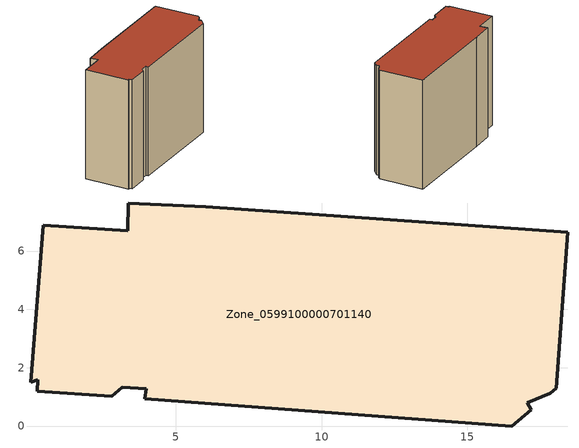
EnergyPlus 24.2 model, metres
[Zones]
Zone_0599100000701140
 floor ground (C_G): 0.25,1.2 0.25,1.59 0.02,1.51 0.44,6.89 3.34,6.69 3.37,7.65 6.03,7.52 18.43,6.64 18.04,1.29 17.84,1.12 17.06,0.8 17.18,0.56 16.51,0 3.93,0.93 3.98,1.28 3.15,1.32 2.79,1.01 z3.25
 wall outside (C_F): 3.37,7.65 3.34,6.69 0.44,6.89 0.02,1.51 0.25,1.59 0.25,1.2 2.79,1.01 3.15,1.32 3.98,1.28 3.93,0.93 16.51,0 17.18,0.56 17.06,0.8 17.84,1.12 18.04,1.29 18.43,6.64 6.03,7.52 3.37,7.65 z3.25:16.46
 roof outside (C_R): 0.25,1.59 0.25,1.2 2.79,1.01 3.15,1.32 3.98,1.28 3.93,0.93 16.51,0 17.18,0.56 17.06,0.8 17.84,1.12 18.04,1.29 18.43,6.64 6.03,7.52 3.37,7.65 3.34,6.69 0.44,6.89 0.02,1.51 z16.46
[BUILDING]
Pand.0599100000701140: North Axis=0; Terrain=City; Loads Convergence Tolerance Value=0.04; Temperature Convergence Tolerance Value=0.4; Solar Distribution=FullExterior; Maximum Number of Warmup Days=25; Minimum Number of Warmup Days=1
[Site:Location]
Rotterdam.The.Hague.AP_ZH_NLD Design_Conditions: Latitude=51.96; Longitude=4.45; Time Zone=1; Elevation=-4.5
[SITE:GROUNDTEMPERATURE:BUILDINGSURFACE]
18, 18, 18, 18, 18, 18, 18, 18, 18, 18, 18, 18
[MATERIAL] Thermal Absorptance=0.9; Solar Absorptance=0.7; Visible Absorptance=0.7
Name | Roughness | Thickness | Conductivity | Density | Specific Heat
G.TI.1946 | MediumSmooth | 0.15 | 1 | 540 | 1210
F.TI.1946 | Rough | 0.3 | 0.857143 | 1920 | 840
R.TI.1946 | MediumRough | 0.2 | 0.1 | 1500 | 1000
[CONSTRUCTION]
C_G: G.TI.1946
C_F: F.TI.1946
C_R: R.TI.1946
[ZONE]
Zone_0599100000701140: Type=1; Multiplier=1; Ceiling Height=Autocalculate; Volume=Autocalculate; Floor Area=autocalculate; Part of Total Floor Area=Yes
[ZONEINFILTRATION:DESIGNFLOWRATE]
Infil_Zone_0599100000701140: Zone or ZoneList or Space or SpaceList=Zone_0599100000701140; Schedule=AlwaysOn; Design Flow Rate Calculation Method=Flow/Area; Flow Rate per Floor Area=0.003; Constant Term Coefficient=1; Temperature Term Coefficient=0; Velocity Term Coefficient=0; Velocity Squared Term Coefficient=0
[HVACTEMPLATE:ZONE:IDEALLOADSAIRSYSTEM]
Zone_0599100000701140: Maximum Heating Supply Air Temperature=50; Minimum Cooling Supply Air Temperature=13; Maximum Heating Supply Air Humidity Ratio=0.0156; Minimum Cooling Supply Air Humidity Ratio=0.0077; Heating Limit=NoLimit; Cooling Limit=NoLimit; Dehumidification Control Type=ConstantSensibleHeatRatio; Cooling Sensible Heat Ratio=0.7; Dehumidification Setpoint=60; Humidification Control Type=None; Humidification Setpoint=30; Outdoor Air Method=None; Outdoor Air Flow Rate per Person=0.00944; Outdoor Air Flow Rate per Zone Floor Area=0; Outdoor Air Flow Rate per Zone=0; Demand Controlled Ventilation Type=None; Outdoor Air Economizer Type=NoEconomizer; Heat Recovery Type=None; Sensible Heat Recovery Effectiveness=0.7; Latent Heat Recovery Effectiveness=0.65
[ZONECONTROL:THERMOSTAT]
ThermostatControl_Zone_0599100000701140: Zone or ZoneList=Zone_0599100000701140; Control Type Schedule=DualSetpointControlType; Control 1=Thermostat_Zone_0599100000701140; Temperature Difference Between Cutout And Setpoint=0
[THERMOSTATSETPOINT:DUALSETPOINT]
Thermostat_Zone_0599100000701140: Heating Setpoint Temperature Schedule=HeatingSetpoint_Zone_0599100000701140; Cooling Setpoint Temperature Schedule=CoolingSetpoint_Zone_0599100000701140
[SCHEDULE:COMPACT]
HeatingSetpoint_Zone_0599100000701140: Through: 12/31, For: AllDays, Until: 24:00, 21
CoolingSetpoint_Zone_0599100000701140: Through: 12/31, For: AllDays, Until: 24:00, 24
DualSetpointControlType: Through: 12/31, For: AllDays, Until: 24:00, 4
AlwaysOn: Through: 12/31, For: AllDays, Until: 24:00, 1
